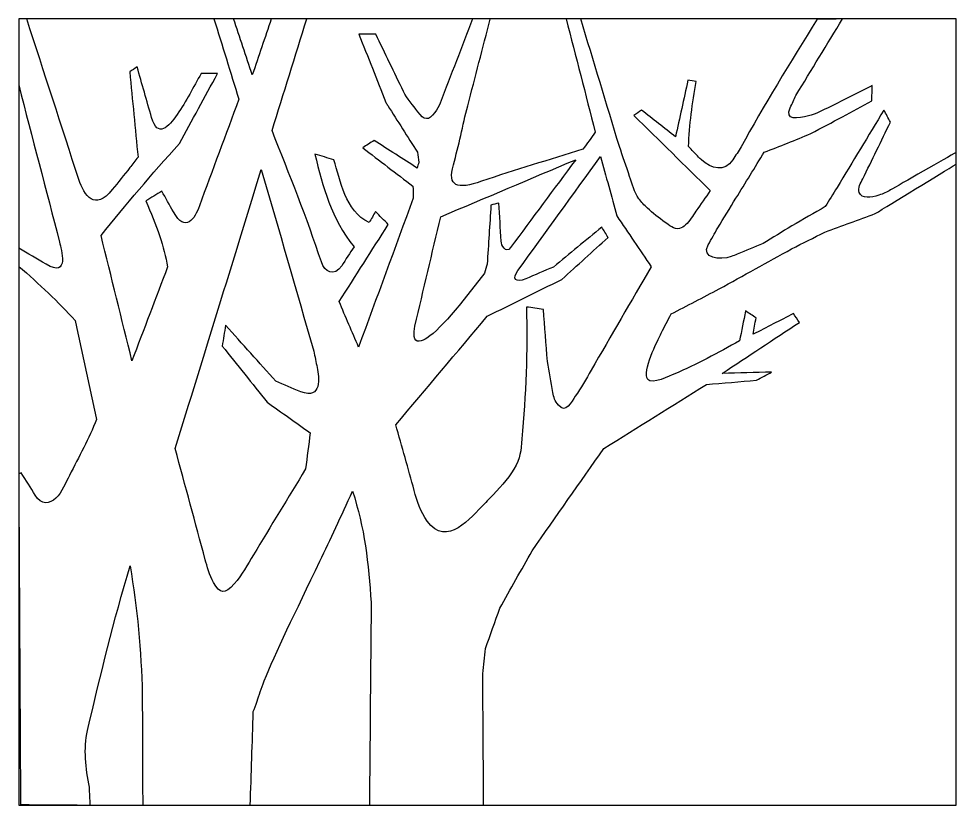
# Model space of a CAD drawing. Header units: centimetres. Extents: x -8.8 to 7.1, y -14.1 to 13.3.
# Drawn here: x -8.82 to 7.14, y -0.12 to 13.28 of the extents above; entities that cross this region are included whole.
import ezdxf

# ---------------------------------------------------------------- set-up
doc = ezdxf.new("R2010")
doc.units = ezdxf.units.CM
doc.header["$MEASUREMENT"] = 0
doc.layers.add('layer 1', color=7, linetype='Continuous')

msp = doc.modelspace()

# ---------------------------------------------------------------- linework, layer by layer
at = {"layer": 'layer 1', "color": 177}
for points, knots in [([(-8.82463, -0.11838), (-8.82463, -0.11838), (-8.82463, 13.27671), (-8.82463, 13.27671), (-8.82463, 13.27671), (-8.82463, 13.27671), (7.14393, 13.27671), (7.14393, 13.27671), (7.14393, 13.27671), (7.14393, 13.27671), (7.14393, -0.11838), (7.14393, -0.11838), (7.14393, -0.11838), (7.14393, -0.11838), (-8.82463, -0.11838), (-8.82463, -0.11838)], [0, 0, 0, 0, 0.2, 0.2, 0.2, 0.2, 0.4, 0.4, 0.4, 0.4, 0.6, 0.6, 0.6, 0.6, 1, 1, 1, 1]), ([(1.6523, 11.63104), (1.69603, 11.65981), (1.73993, 11.68864), (1.78373, 11.71753), (1.78373, 11.71753), (1.97652, 11.56702), (2.16962, 11.4164), (2.3624, 11.26582), (2.3624, 11.26582), (2.4331, 11.58686), (2.50358, 11.90812), (2.57442, 12.22934), (2.57442, 12.22934), (2.62023, 12.22301), (2.66615, 12.21652), (2.71205, 12.21007), (2.71205, 12.21007), (2.64741, 11.83813), (2.59958, 11.46792), (2.58439, 11.10161), (2.58439, 11.10161), (2.64134, 11.041), (2.69844, 10.98018), (2.75561, 10.91961), (2.75561, 10.91961), (2.7712, 10.90496), (2.787, 10.89039), (2.80265, 10.87571), (2.80265, 10.87571), (2.97221, 10.71773), (3.20163, 10.65868), (3.3397, 10.87436), (3.3397, 10.87436), (3.38654, 10.94745), (3.43329, 11.02041), (3.47986, 11.0934), (3.47986, 11.0934), (3.85674, 11.78866), (4.31952, 12.53108), (4.77725, 13.27088), (4.77725, 13.27088), (4.92022, 13.27151), (5.06347, 13.2721), (5.20644, 13.27277), (5.20644, 13.27277), (4.94225, 12.83909), (4.6781, 12.40535), (4.41375, 11.97178), (4.41375, 11.97178), (4.38136, 11.90183), (4.34901, 11.83207), (4.31661, 11.76229), (4.31661, 11.76229), (4.21176, 11.53623), (4.45379, 11.57626), (4.62473, 11.62143), (4.62473, 11.62143), (4.76012, 11.65677), (4.87383, 11.71986), (4.99545, 11.77869), (4.99545, 11.77869), (5.23506, 11.89831), (5.47453, 12.01774), (5.7141, 12.13738), (5.7141, 12.13738), (5.71136, 12.05141), (5.70839, 11.96558), (5.70574, 11.87985), (5.70574, 11.87985), (5.53986, 11.78933), (5.37392, 11.6988), (5.20808, 11.60858), (5.20808, 11.60858), (5.02769, 11.51305), (4.84728, 11.41759), (4.66718, 11.32222), (4.66718, 11.32222), (4.40433, 11.20829), (4.13992, 11.1038), (3.8748, 11.00564), (3.8748, 11.00564), (3.71363, 10.74334), (3.55235, 10.48079), (3.39107, 10.21857), (3.39107, 10.21857), (3.28816, 10.05158), (3.18522, 9.88473), (3.08241, 9.71774), (3.08241, 9.71774), (3.02816, 9.62007), (2.97355, 9.52224), (2.91937, 9.4246), (2.91937, 9.4246), (2.79312, 9.19764), (3.11626, 9.15824), (3.31223, 9.22808), (3.31223, 9.22808), (3.34608, 9.24035), (3.38027, 9.25238), (3.41412, 9.2646), (3.41412, 9.2646), (3.56059, 9.32573), (3.70668, 9.38685), (3.85297, 9.44801), (3.85297, 9.44801), (4.01655, 9.5487), (4.18033, 9.64928), (4.34381, 9.74993), (4.34381, 9.74993), (4.53307, 9.85888), (4.72223, 9.96779), (4.91153, 10.07667), (4.91153, 10.07667), (4.97913, 10.18538), (5.04705, 10.29408), (5.11483, 10.40268), (5.11483, 10.40268), (5.38052, 10.84236), (5.64588, 11.28198), (5.9117, 11.72142), (5.9117, 11.72142), (5.94873, 11.65328), (5.98595, 11.58491), (6.023, 11.51681), (6.023, 11.51681), (5.86591, 11.19366), (5.7087, 10.87078), (5.55169, 10.54779), (5.55169, 10.54779), (5.5164, 10.47498), (5.46435, 10.39731), (5.49264, 10.31702), (5.49264, 10.31702), (5.53243, 10.20395), (5.69401, 10.22729), (5.82712, 10.27178), (5.82712, 10.27178), (5.89901, 10.29583), (5.96131, 10.32592), (6.02468, 10.36179), (6.02468, 10.36179), (6.17668, 10.44831), (6.98437, 10.91019), (7.14393, 11.00084), (7.14393, 11.00084), (7.14393, 11.00084), (7.14393, 10.80237), (7.14393, 10.80237), (7.14393, 10.80237), (6.89194, 10.64771), (6.00276, 10.10487), (5.76526, 9.9593), (5.76526, 9.9593), (5.47964, 9.85368), (5.19379, 9.7481), (4.90777, 9.64239), (4.90777, 9.64239), (4.71803, 9.5476), (4.52808, 9.45293), (4.33812, 9.35809), (4.33812, 9.35809), (3.92753, 9.13037), (3.51703, 8.90252), (3.1065, 8.67469), (3.1065, 8.67469), (2.83319, 8.5328), (2.56002, 8.39091), (2.28681, 8.24894), (2.28681, 8.24894), (2.23137, 8.14072), (2.17576, 8.03227), (2.12028, 7.92404), (2.12028, 7.92404), (2.05381, 7.79402), (1.78522, 7.26653), (1.89014, 7.13493), (1.89014, 7.13493), (1.96353, 7.04279), (2.26615, 7.19676), (2.34787, 7.23057), (2.34787, 7.23057), (2.71847, 7.38438), (3.08599, 7.58612), (3.45326, 7.79148), (3.45326, 7.79148), (3.48702, 7.96132), (3.52072, 8.13087), (3.55446, 8.30045), (3.55446, 8.30045), (3.61428, 8.26084), (3.67395, 8.22115), (3.73387, 8.1815), (3.73387, 8.1815), (3.71736, 8.08872), (3.70098, 7.99603), (3.68457, 7.90324), (3.68457, 7.90324), (3.91332, 8.02061), (4.14188, 8.13795), (4.37017, 8.25524), (4.37017, 8.25524), (4.40409, 8.20537), (4.43782, 8.15531), (4.47147, 8.10549), (4.47147, 8.10549), (4.0337, 7.81599), (3.59579, 7.52682), (3.15819, 7.23733), (3.15819, 7.23733), (3.43855, 7.2447), (3.71889, 7.25211), (3.99933, 7.25944), (3.99933, 7.25944), (3.91381, 7.21291), (3.82815, 7.16635), (3.74231, 7.11955), (3.74231, 7.11955), (3.4576, 7.09564), (3.1725, 7.07198), (2.88756, 7.04813), (2.88756, 7.04813), (2.30564, 6.68509), (1.7239, 6.32196), (1.14183, 5.95914), (1.14183, 5.95914), (0.73415, 5.37777), (0.32639, 4.79658), (-0.08125, 4.21528), (-0.08125, 4.21528), (-0.26405, 3.88899), (-0.44664, 3.56262), (-0.62935, 3.2365), (-0.62935, 3.2365), (-0.71157, 3.00797), (-0.79365, 2.77958), (-0.8759, 2.55093), (-0.8759, 2.55093), (-0.89099, 2.40738), (-0.90617, 2.26357), (-0.92118, 2.12), (-0.92118, 2.12), (-0.91612, 1.37396), (-0.91105, 0.62762), (-0.9059, -0.11838), (-0.9059, -0.11838), (-0.9059, -0.11838), (-2.85213, -0.11838), (-2.85213, -0.11838), (-2.85213, -0.11838), (-2.84292, 0.94392), (-2.83356, 2.00619), (-2.82456, 3.06861), (-2.82456, 3.06861), (-2.82456, 3.15651), (-2.82456, 3.24467), (-2.82456, 3.3329), (-2.82456, 3.3329), (-2.86395, 3.98386), (-2.9357, 4.62563), (-3.13958, 5.22845), (-3.13958, 5.22845), (-3.33087, 4.80662), (-3.51878, 4.40751), (-3.69526, 4.03783), (-3.69526, 4.03783), (-4.10939, 3.17132), (-4.4607, 2.46501), (-4.64174, 1.99974), (-4.64174, 1.99974), (-4.69426, 1.86529), (-4.73154, 1.75007), (-4.76481, 1.6566), (-4.76481, 1.6566), (-4.79049, 1.58401), (-4.81178, 1.52387), (-4.82951, 1.47636), (-4.82951, 1.47636), (-4.84687, 0.94471), (-4.86419, 0.41322), (-4.88152, -0.11838), (-4.88152, -0.11838), (-4.88152, -0.11838), (-6.71302, -0.11838), (-6.71302, -0.11838), (-6.71302, -0.11838), (-6.71578, 0.51277), (-6.7184, 1.14415), (-6.72115, 1.77519), (-6.72115, 1.77519), (-6.73702, 2.51167), (-6.80611, 3.23951), (-6.92831, 3.95861), (-6.92831, 3.95861), (-7.20335, 3.03463), (-7.43512, 2.09659), (-7.65348, 1.15395), (-7.65348, 1.15395), (-7.72282, 0.84177), (-7.68502, 0.51611), (-7.62159, 0.18703), (-7.62159, 0.18703), (-7.61662, 0.08613), (-7.61172, -0.01467), (-7.60691, -0.11556), (-7.60691, -0.11556), (-8.00281, -0.11279), (-8.39856, -0.10981), (-8.7943, -0.10694), (-8.7943, -0.10694), (-8.80453, 1.72767), (-8.81469, 3.56216), (-8.82463, 5.39669), (-8.82463, 5.39669), (-8.82463, 5.39669), (-8.82463, 5.52236), (-8.82463, 5.52236), (-8.82463, 5.52236), (-8.81068, 5.52906), (-8.79678, 5.53597), (-8.78283, 5.54271), (-8.78283, 5.54271), (-8.70295, 5.41535), (-8.61737, 5.28997), (-8.54259, 5.16035), (-8.54259, 5.16035), (-8.44148, 4.98539), (-8.29885, 5.01245), (-8.19075, 5.11331), (-8.19075, 5.11331), (-8.08848, 5.20897), (-8.02409, 5.3801), (-7.96234, 5.498), (-7.96234, 5.498), (-7.79619, 5.81615), (-7.63312, 6.13078), (-7.49794, 6.45304), (-7.49794, 6.45304), (-7.61951, 7.01363), (-7.74131, 7.57421), (-7.86317, 8.13476), (-7.86317, 8.13476), (-8.14893, 8.45163), (-8.47149, 8.75947), (-8.82463, 9.05989), (-8.82463, 9.05989), (-8.82463, 9.05989), (-8.82463, 9.36958), (-8.82463, 9.36958), (-8.82463, 9.36958), (-8.66976, 9.27838), (-8.51506, 9.18694), (-8.36013, 9.09573), (-8.36013, 9.09573), (-7.95172, 8.85504), (-8.10162, 9.35826), (-8.12981, 9.46954), (-8.12981, 9.46954), (-8.35547, 10.36457), (-8.59924, 11.25565), (-8.82463, 12.15075), (-8.82463, 12.15075), (-8.82463, 12.15075), (-8.82463, 13.27671), (-8.82463, 13.27671), (-8.82463, 13.27671), (-8.82463, 13.27671), (-8.68902, 13.27671), (-8.68902, 13.27671), (-8.68902, 13.27671), (-8.39344, 12.36425), (-8.09766, 11.45156), (-7.80223, 10.53916), (-7.80223, 10.53916), (-7.71225, 10.26169), (-7.52512, 9.99968), (-7.23146, 10.36628), (-7.23146, 10.36628), (-7.13134, 10.4911), (-7.03124, 10.61586), (-6.93111, 10.74091), (-6.93111, 10.74091), (-6.88539, 10.80009), (-6.83957, 10.8595), (-6.79338, 10.91893), (-6.79338, 10.91893), (-6.84035, 11.40453), (-6.88737, 11.88995), (-6.93434, 12.37536), (-6.93434, 12.37536), (-6.89211, 12.40189), (-6.84982, 12.42845), (-6.80748, 12.455), (-6.80748, 12.455), (-6.72598, 12.168), (-6.64409, 11.88089), (-6.5623, 11.5939), (-6.5623, 11.5939), (-6.46101, 11.23778), (-6.27251, 11.4309), (-6.12372, 11.64744), (-6.12372, 11.64744), (-5.96928, 11.87205), (-5.85184, 12.11239), (-5.71594, 12.34481), (-5.71594, 12.34481), (-5.62395, 12.34368), (-5.53204, 12.34273), (-5.44026, 12.34174), (-5.44026, 12.34174), (-5.65637, 11.94452), (-5.87242, 11.54734), (-6.08848, 11.15027), (-6.08848, 11.15027), (-6.56051, 10.62935), (-7.00043, 10.10854), (-7.42285, 9.58772), (-7.42285, 9.58772), (-7.24734, 8.87565), (-7.07187, 8.16352), (-6.89645, 7.45165), (-6.89645, 7.45165), (-6.69383, 7.98504), (-6.49103, 8.51848), (-6.28825, 9.05203), (-6.28825, 9.05203), (-6.34586, 9.38579), (-6.47955, 9.76548), (-6.66041, 10.17355), (-6.66041, 10.17355), (-6.56978, 10.22954), (-6.47915, 10.28539), (-6.38825, 10.34132), (-6.38825, 10.34132), (-6.3222, 10.22316), (-6.25583, 10.10487), (-6.18958, 9.98684), (-6.18958, 9.98684), (-5.9841, 9.62024), (-5.82847, 9.87092), (-5.748, 10.08826), (-5.748, 10.08826), (-5.5236, 10.69447), (-5.29937, 11.30059), (-5.07506, 11.90696), (-5.07506, 11.90696), (-5.21644, 12.36359), (-5.35779, 12.82016), (-5.49917, 13.27671), (-5.49917, 13.27671), (-5.49917, 13.27671), (-5.16502, 13.27671), (-5.16502, 13.27671), (-5.16502, 13.27671), (-5.0586, 12.95816), (-4.95243, 12.63956), (-4.84621, 12.32094), (-4.84621, 12.32094), (-4.73841, 12.63874), (-4.63074, 12.95668), (-4.52303, 13.27452), (-4.52303, 13.27452), (-4.48608, 13.27521), (-4.44916, 13.27592), (-4.4124, 13.27671), (-4.4124, 13.27671), (-4.4124, 13.27671), (-3.92018, 13.27671), (-3.92018, 13.27671), (-3.92018, 13.27671), (-4.11709, 12.64176), (-4.31405, 12.00647), (-4.51094, 11.37128), (-4.51094, 11.37128), (-4.21426, 10.62573), (-3.91339, 9.88007), (-3.67067, 9.1341), (-3.67067, 9.1341), (-3.61553, 8.96551), (-3.45164, 8.87398), (-3.32398, 9.07), (-3.32398, 9.07), (-3.25396, 9.17733), (-3.18373, 9.28477), (-3.11386, 9.39205), (-3.11386, 9.39205), (-3.50067, 9.87166), (-3.64759, 10.41692), (-3.77859, 10.97013), (-3.77859, 10.97013), (-3.67204, 10.93842), (-3.566, 10.90686), (-3.45984, 10.87522), (-3.45984, 10.87522), (-3.3388, 10.52711), (-3.27141, 10.00424), (-2.85598, 9.8046), (-2.85598, 9.8046), (-2.81979, 9.86784), (-2.78382, 9.93104), (-2.74755, 9.99419), (-2.74755, 9.99419), (-2.67523, 9.9199), (-2.60296, 9.84554), (-2.5303, 9.77128), (-2.5303, 9.77128), (-2.80954, 9.33374), (-3.08827, 8.89633), (-3.36746, 8.45879), (-3.36746, 8.45879), (-3.25697, 8.20041), (-3.1467, 7.94159), (-3.03636, 7.68324), (-3.03636, 7.68324), (-2.72617, 8.52827), (-2.41601, 9.37357), (-2.1058, 10.21859), (-2.1058, 10.21859), (-2.10715, 10.2869), (-2.10818, 10.355), (-2.10957, 10.42333), (-2.10957, 10.42333), (-2.39525, 10.64244), (-2.68083, 10.86128), (-2.96665, 11.08022), (-2.96665, 11.08022), (-2.90122, 11.12125), (-2.83565, 11.16237), (-2.77, 11.20345), (-2.77, 11.20345), (-2.52628, 11.04673), (-2.28263, 10.89018), (-2.03895, 10.73354), (-2.03895, 10.73354), (-2.02971, 10.76692), (-2.02026, 10.80018), (-2.01085, 10.83364), (-2.01085, 10.83364), (-2.01862, 10.89018), (-2.02659, 10.94675), (-2.03448, 11.00307), (-2.03448, 11.00307), (-2.20295, 11.26891), (-2.37165, 11.53479), (-2.54029, 11.80032), (-2.54029, 11.80032), (-2.55124, 11.81716), (-2.5621, 11.83397), (-2.57278, 11.85072), (-2.57278, 11.85072), (-2.72523, 12.23889), (-2.87758, 12.62674), (-3.03005, 13.01475), (-3.03005, 13.01475), (-2.93421, 13.01475), (-2.83867, 13.01475), (-2.74313, 13.01475), (-2.74313, 13.01475), (-2.5857, 12.68869), (-2.42834, 12.36278), (-2.27092, 12.037), (-2.27092, 12.037), (-2.21401, 11.91908), (-2.10847, 11.80258), (-2.02836, 11.6936), (-2.02836, 11.6936), (-1.91978, 11.54642), (-1.84305, 11.53046), (-1.73695, 11.68204), (-1.73695, 11.68204), (-1.69899, 11.73666), (-1.66678, 11.78016), (-1.64407, 11.83986), (-1.64407, 11.83986), (-1.46212, 12.31836), (-1.28012, 12.79697), (-1.09845, 13.2754), (-1.09845, 13.2754), (-0.99703, 13.27433), (-0.89561, 13.27331), (-0.79409, 13.27222), (-0.79409, 13.27222), (-0.92176, 12.77872), (-1.04922, 12.28512), (-1.17664, 11.79142), (-1.17664, 11.79142), (-1.26429, 11.45887), (-1.32655, 11.1215), (-1.42231, 10.78891), (-1.42231, 10.78891), (-1.52919, 10.41672), (-1.35601, 10.36457), (-0.94146, 10.50866), (-0.94146, 10.50866), (-0.37351, 10.70611), (0.20963, 10.87217), (0.78542, 11.05395), (0.78542, 11.05395), (0.85563, 11.1512), (0.92597, 11.24848), (0.9963, 11.34579), (0.9963, 11.34579), (0.8299, 11.98941), (0.66331, 12.63305), (0.49709, 13.27671), (0.49709, 13.27671), (0.49709, 13.27671), (0.74773, 13.27671), (0.74773, 13.27671), (0.74773, 13.27671), (0.96719, 12.55201), (1.18677, 11.8272), (1.40633, 11.10252), (1.40633, 11.10252), (1.46468, 10.93207), (1.52291, 10.76136), (1.58119, 10.59081), (1.58119, 10.59081), (1.6245, 10.46412), (1.65839, 10.32565), (1.73848, 10.21192), (1.73848, 10.21192), (1.7799, 10.15278), (1.82828, 10.10362), (1.88324, 10.05241), (1.88324, 10.05241), (1.97361, 9.96822), (2.07451, 9.88647), (2.18731, 9.80745), (2.18731, 9.80745), (2.24998, 9.76366), (2.33967, 9.68262), (2.42996, 9.70481), (2.42996, 9.70481), (2.46819, 9.71429), (2.50331, 9.73758), (2.53352, 9.76562), (2.53352, 9.76562), (2.60552, 9.83186), (2.65697, 9.92152), (2.71055, 9.9984), (2.71055, 9.9984), (2.79173, 10.11579), (2.8728, 10.23292), (2.95396, 10.34989), (2.95396, 10.34989), (2.52004, 10.77699), (2.08605, 11.20398), (1.6523, 11.63104)], [0, 0, 0, 0, 0.00613497, 0.00613497, 0.00613497, 0.00613497, 0.01226994, 0.01226994, 0.01226994, 0.01226994, 0.01840491, 0.01840491, 0.01840491, 0.01840491, 0.02453988, 0.02453988, 0.02453988, 0.02453988, 0.03067485, 0.03067485, 0.03067485, 0.03067485, 0.03680982, 0.03680982, 0.03680982, 0.03680982, 0.04294479, 0.04294479, 0.04294479, 0.04294479, 0.04907975, 0.04907975, 0.04907975, 0.04907975, 0.05521472, 0.05521472, 0.05521472, 0.05521472, 0.06134969, 0.06134969, 0.06134969, 0.06134969, 0.06748466, 0.06748466, 0.06748466, 0.06748466, 0.07361963, 0.07361963, 0.07361963, 0.07361963, 0.0797546, 0.0797546, 0.0797546, 0.0797546, 0.08588957, 0.08588957, 0.08588957, 0.08588957, 0.09202454, 0.09202454, 0.09202454, 0.09202454, 0.09815951, 0.09815951, 0.09815951, 0.09815951, 0.10429448, 0.10429448, 0.10429448, 0.10429448, 0.11042945, 0.11042945, 0.11042945, 0.11042945, 0.11656442, 0.11656442, 0.11656442, 0.11656442, 0.12269939, 0.12269939, 0.12269939, 0.12269939, 0.12883436, 0.12883436, 0.12883436, 0.12883436, 0.13496933, 0.13496933, 0.13496933, 0.13496933, 0.14110429, 0.14110429, 0.14110429, 0.14110429, 0.14723926, 0.14723926, 0.14723926, 0.14723926, 0.15337423, 0.15337423, 0.15337423, 0.15337423, 0.1595092, 0.1595092, 0.1595092, 0.1595092, 0.16564417, 0.16564417, 0.16564417, 0.16564417, 0.17177914, 0.17177914, 0.17177914, 0.17177914, 0.17791411, 0.17791411, 0.17791411, 0.17791411, 0.18404908, 0.18404908, 0.18404908, 0.18404908, 0.19018405, 0.19018405, 0.19018405, 0.19018405, 0.19631902, 0.19631902, 0.19631902, 0.19631902, 0.20245399, 0.20245399, 0.20245399, 0.20245399, 0.20858896, 0.20858896, 0.20858896, 0.20858896, 0.21472393, 0.21472393, 0.21472393, 0.21472393, 0.2208589, 0.2208589, 0.2208589, 0.2208589, 0.22699387, 0.22699387, 0.22699387, 0.22699387, 0.23312883, 0.23312883, 0.23312883, 0.23312883, 0.2392638, 0.2392638, 0.2392638, 0.2392638, 0.24539877, 0.24539877, 0.24539877, 0.24539877, 0.25153374, 0.25153374, 0.25153374, 0.25153374, 0.25766871, 0.25766871, 0.25766871, 0.25766871, 0.26380368, 0.26380368, 0.26380368, 0.26380368, 0.26993865, 0.26993865, 0.26993865, 0.26993865, 0.27607362, 0.27607362, 0.27607362, 0.27607362, 0.28220859, 0.28220859, 0.28220859, 0.28220859, 0.28834356, 0.28834356, 0.28834356, 0.28834356, 0.29447853, 0.29447853, 0.29447853, 0.29447853, 0.3006135, 0.3006135, 0.3006135, 0.3006135, 0.30674847, 0.30674847, 0.30674847, 0.30674847, 0.31288344, 0.31288344, 0.31288344, 0.31288344, 0.3190184, 0.3190184, 0.3190184, 0.3190184, 0.32515337, 0.32515337, 0.32515337, 0.32515337, 0.33128834, 0.33128834, 0.33128834, 0.33128834, 0.33742331, 0.33742331, 0.33742331, 0.33742331, 0.34355828, 0.34355828, 0.34355828, 0.34355828, 0.34969325, 0.34969325, 0.34969325, 0.34969325, 0.35582822, 0.35582822, 0.35582822, 0.35582822, 0.36196319, 0.36196319, 0.36196319, 0.36196319, 0.36809816, 0.36809816, 0.36809816, 0.36809816, 0.37423313, 0.37423313, 0.37423313, 0.37423313, 0.3803681, 0.3803681, 0.3803681, 0.3803681, 0.38650307, 0.38650307, 0.38650307, 0.38650307, 0.39263804, 0.39263804, 0.39263804, 0.39263804, 0.39877301, 0.39877301, 0.39877301, 0.39877301, 0.40490798, 0.40490798, 0.40490798, 0.40490798, 0.41104294, 0.41104294, 0.41104294, 0.41104294, 0.41717791, 0.41717791, 0.41717791, 0.41717791, 0.42331288, 0.42331288, 0.42331288, 0.42331288, 0.42944785, 0.42944785, 0.42944785, 0.42944785, 0.43558282, 0.43558282, 0.43558282, 0.43558282, 0.44171779, 0.44171779, 0.44171779, 0.44171779, 0.44785276, 0.44785276, 0.44785276, 0.44785276, 0.45398773, 0.45398773, 0.45398773, 0.45398773, 0.4601227, 0.4601227, 0.4601227, 0.4601227, 0.46625767, 0.46625767, 0.46625767, 0.46625767, 0.47239264, 0.47239264, 0.47239264, 0.47239264, 0.47852761, 0.47852761, 0.47852761, 0.47852761, 0.48466258, 0.48466258, 0.48466258, 0.48466258, 0.49079755, 0.49079755, 0.49079755, 0.49079755, 0.49693252, 0.49693252, 0.49693252, 0.49693252, 0.50306748, 0.50306748, 0.50306748, 0.50306748, 0.50920245, 0.50920245, 0.50920245, 0.50920245, 0.51533742, 0.51533742, 0.51533742, 0.51533742, 0.52147239, 0.52147239, 0.52147239, 0.52147239, 0.52760736, 0.52760736, 0.52760736, 0.52760736, 0.53374233, 0.53374233, 0.53374233, 0.53374233, 0.5398773, 0.5398773, 0.5398773, 0.5398773, 0.54601227, 0.54601227, 0.54601227, 0.54601227, 0.55214724, 0.55214724, 0.55214724, 0.55214724, 0.55828221, 0.55828221, 0.55828221, 0.55828221, 0.56441718, 0.56441718, 0.56441718, 0.56441718, 0.57055215, 0.57055215, 0.57055215, 0.57055215, 0.57668712, 0.57668712, 0.57668712, 0.57668712, 0.58282209, 0.58282209, 0.58282209, 0.58282209, 0.58895706, 0.58895706, 0.58895706, 0.58895706, 0.59509202, 0.59509202, 0.59509202, 0.59509202, 0.60122699, 0.60122699, 0.60122699, 0.60122699, 0.60736196, 0.60736196, 0.60736196, 0.60736196, 0.61349693, 0.61349693, 0.61349693, 0.61349693, 0.6196319, 0.6196319, 0.6196319, 0.6196319, 0.62576687, 0.62576687, 0.62576687, 0.62576687, 0.63190184, 0.63190184, 0.63190184, 0.63190184, 0.63803681, 0.63803681, 0.63803681, 0.63803681, 0.64417178, 0.64417178, 0.64417178, 0.64417178, 0.65030675, 0.65030675, 0.65030675, 0.65030675, 0.65644172, 0.65644172, 0.65644172, 0.65644172, 0.66257669, 0.66257669, 0.66257669, 0.66257669, 0.66871166, 0.66871166, 0.66871166, 0.66871166, 0.67484663, 0.67484663, 0.67484663, 0.67484663, 0.6809816, 0.6809816, 0.6809816, 0.6809816, 0.68711656, 0.68711656, 0.68711656, 0.68711656, 0.69325153, 0.69325153, 0.69325153, 0.69325153, 0.6993865, 0.6993865, 0.6993865, 0.6993865, 0.70552147, 0.70552147, 0.70552147, 0.70552147, 0.71165644, 0.71165644, 0.71165644, 0.71165644, 0.71779141, 0.71779141, 0.71779141, 0.71779141, 0.72392638, 0.72392638, 0.72392638, 0.72392638, 0.73006135, 0.73006135, 0.73006135, 0.73006135, 0.73619632, 0.73619632, 0.73619632, 0.73619632, 0.74233129, 0.74233129, 0.74233129, 0.74233129, 0.74846626, 0.74846626, 0.74846626, 0.74846626, 0.75460123, 0.75460123, 0.75460123, 0.75460123, 0.7607362, 0.7607362, 0.7607362, 0.7607362, 0.76687117, 0.76687117, 0.76687117, 0.76687117, 0.77300613, 0.77300613, 0.77300613, 0.77300613, 0.7791411, 0.7791411, 0.7791411, 0.7791411, 0.78527607, 0.78527607, 0.78527607, 0.78527607, 0.79141104, 0.79141104, 0.79141104, 0.79141104, 0.79754601, 0.79754601, 0.79754601, 0.79754601, 0.80368098, 0.80368098, 0.80368098, 0.80368098, 0.80981595, 0.80981595, 0.80981595, 0.80981595, 0.81595092, 0.81595092, 0.81595092, 0.81595092, 0.82208589, 0.82208589, 0.82208589, 0.82208589, 0.82822086, 0.82822086, 0.82822086, 0.82822086, 0.83435583, 0.83435583, 0.83435583, 0.83435583, 0.8404908, 0.8404908, 0.8404908, 0.8404908, 0.84662577, 0.84662577, 0.84662577, 0.84662577, 0.85276074, 0.85276074, 0.85276074, 0.85276074, 0.85889571, 0.85889571, 0.85889571, 0.85889571, 0.86503067, 0.86503067, 0.86503067, 0.86503067, 0.87116564, 0.87116564, 0.87116564, 0.87116564, 0.87730061, 0.87730061, 0.87730061, 0.87730061, 0.88343558, 0.88343558, 0.88343558, 0.88343558, 0.88957055, 0.88957055, 0.88957055, 0.88957055, 0.89570552, 0.89570552, 0.89570552, 0.89570552, 0.90184049, 0.90184049, 0.90184049, 0.90184049, 0.90797546, 0.90797546, 0.90797546, 0.90797546, 0.91411043, 0.91411043, 0.91411043, 0.91411043, 0.9202454, 0.9202454, 0.9202454, 0.9202454, 0.92638037, 0.92638037, 0.92638037, 0.92638037, 0.93251534, 0.93251534, 0.93251534, 0.93251534, 0.93865031, 0.93865031, 0.93865031, 0.93865031, 0.94478528, 0.94478528, 0.94478528, 0.94478528, 0.95092025, 0.95092025, 0.95092025, 0.95092025, 0.95705521, 0.95705521, 0.95705521, 0.95705521, 0.96319018, 0.96319018, 0.96319018, 0.96319018, 0.96932515, 0.96932515, 0.96932515, 0.96932515, 0.97546012, 0.97546012, 0.97546012, 0.97546012, 0.98159509, 0.98159509, 0.98159509, 0.98159509, 0.98773006, 0.98773006, 0.98773006, 0.98773006, 1, 1, 1, 1]), ([(1.08568, 10.93234), (0.61595, 10.28404), (0.1462, 9.63575), (-0.32338, 8.98737), (-0.32338, 8.98737), (-0.42194, 8.85179), (-0.37089, 8.76968), (-0.18954, 8.84735), (-0.18954, 8.84735), (-0.0327, 8.91433), (0.12426, 8.98162), (0.28117, 9.04857), (0.28117, 9.04857), (0.55656, 9.27511), (0.83212, 9.50151), (1.10749, 9.72811), (1.10749, 9.72811), (1.14261, 9.6692), (1.17765, 9.61067), (1.21251, 9.55185), (1.21251, 9.55185), (0.95034, 9.31374), (0.68832, 9.07572), (0.42618, 8.83762), (0.42618, 8.83762), (0.00294, 8.62834), (-0.42033, 8.41906), (-0.84366, 8.2098), (-0.84366, 8.2098), (-1.3632, 7.59358), (-1.88238, 6.97744), (-2.40181, 6.3614), (-2.40181, 6.3614), (-2.29782, 5.98883), (-2.19145, 5.61682), (-2.08982, 5.24382), (-2.08982, 5.24382), (-2.03918, 5.05814), (-1.98294, 4.88184), (-1.86649, 4.72077), (-1.86649, 4.72077), (-1.53287, 4.25854), (-1.12362, 4.7829), (-0.89236, 5.01644), (-0.89236, 5.01644), (-0.86084, 5.04806), (-0.82951, 5.08), (-0.7979, 5.11227), (-0.7979, 5.11227), (-0.647, 5.26759), (-0.49938, 5.43059), (-0.39127, 5.60618), (-0.39127, 5.60618), (-0.28051, 5.78625), (-0.27028, 5.9253), (-0.25358, 6.12033), (-0.25358, 6.12033), (-0.18835, 6.86927), (-0.1571, 7.61811), (-0.1768, 8.36726), (-0.1768, 8.36726), (-0.08102, 8.35341), (0.01483, 8.34007), (0.11076, 8.32621), (0.11076, 8.32621), (0.13396, 8.03148), (0.15702, 7.73627), (0.18024, 7.44146), (0.18024, 7.44146), (0.21078, 7.26546), (0.241, 7.08935), (0.27138, 6.91332), (0.27138, 6.91332), (0.28535, 6.83233), (0.30944, 6.7653), (0.3662, 6.69492), (0.3662, 6.69492), (0.49136, 6.53962), (0.59229, 6.761), (0.6531, 6.8472), (0.6531, 6.8472), (0.75336, 6.98854), (0.84191, 7.13734), (0.92443, 7.2904), (0.92443, 7.2904), (1.26533, 7.87834), (1.60654, 8.46604), (1.94784, 9.05394), (1.94784, 9.05394), (1.75254, 9.34243), (1.55722, 9.63093), (1.3618, 9.91945), (1.3618, 9.91945), (1.26981, 10.2568), (1.17765, 10.59454), (1.08568, 10.93234)], [0, 0, 0, 0, 0.04, 0.04, 0.04, 0.04, 0.08, 0.08, 0.08, 0.08, 0.12, 0.12, 0.12, 0.12, 0.16, 0.16, 0.16, 0.16, 0.2, 0.2, 0.2, 0.2, 0.24, 0.24, 0.24, 0.24, 0.28, 0.28, 0.28, 0.28, 0.32, 0.32, 0.32, 0.32, 0.36, 0.36, 0.36, 0.36, 0.4, 0.4, 0.4, 0.4, 0.44, 0.44, 0.44, 0.44, 0.48, 0.48, 0.48, 0.48, 0.52, 0.52, 0.52, 0.52, 0.56, 0.56, 0.56, 0.56, 0.6, 0.6, 0.6, 0.6, 0.64, 0.64, 0.64, 0.64, 0.68, 0.68, 0.68, 0.68, 0.72, 0.72, 0.72, 0.72, 0.76, 0.76, 0.76, 0.76, 0.8, 0.8, 0.8, 0.8, 0.84, 0.84, 0.84, 0.84, 0.88, 0.88, 0.88, 0.88, 0.92, 0.92, 0.92, 0.92, 1, 1, 1, 1]), ([(0.66172, 10.8759), (-0.10458, 10.55183), (-0.87089, 10.22792), (-1.637, 9.90381), (-1.637, 9.90381), (-1.78363, 9.28318), (-1.93025, 8.66242), (-2.07679, 8.04172), (-2.07679, 8.04172), (-2.08471, 7.9796), (-2.09452, 7.91593), (-2.08982, 7.86735), (-2.08982, 7.86735), (-2.07688, 7.73916), (-1.95248, 7.78551), (-1.87086, 7.8393), (-1.87086, 7.8393), (-1.74205, 7.9236), (-1.57375, 8.099), (-1.38953, 8.31075), (-1.38953, 8.31075), (-1.22294, 8.52247), (-1.05634, 8.73416), (-0.8899, 8.94583), (-0.8899, 8.94583), (-0.87496, 8.99677), (-0.8603, 9.04755), (-0.84548, 9.09834), (-0.84548, 9.09834), (-0.82434, 9.43308), (-0.80301, 9.76764), (-0.78182, 10.10239), (-0.78182, 10.10239), (-0.73599, 10.11402), (-0.69021, 10.12561), (-0.64455, 10.1373), (-0.64455, 10.1373), (-0.63267, 9.92126), (-0.62037, 9.70492), (-0.60847, 9.4888), (-0.60847, 9.4888), (-0.60491, 9.42528), (-0.53378, 9.26373), (-0.44762, 9.38001), (-0.44762, 9.38001), (-0.07796, 9.87852), (0.29176, 10.37732), (0.66172, 10.8759)], [0, 0, 0, 0, 0.07692308, 0.07692308, 0.07692308, 0.07692308, 0.15384615, 0.15384615, 0.15384615, 0.15384615, 0.23076923, 0.23076923, 0.23076923, 0.23076923, 0.30769231, 0.30769231, 0.30769231, 0.30769231, 0.38461538, 0.38461538, 0.38461538, 0.38461538, 0.46153846, 0.46153846, 0.46153846, 0.46153846, 0.53846154, 0.53846154, 0.53846154, 0.53846154, 0.61538462, 0.61538462, 0.61538462, 0.61538462, 0.69230769, 0.69230769, 0.69230769, 0.69230769, 0.76923077, 0.76923077, 0.76923077, 0.76923077, 0.84615385, 0.84615385, 0.84615385, 0.84615385, 1, 1, 1, 1]), ([(-4.69287, 10.70844), (-5.18187, 9.12425), (-5.67074, 7.53988), (-6.15965, 5.95558), (-6.15965, 5.95558), (-5.98873, 5.32415), (-5.81804, 4.69271), (-5.64705, 4.06128), (-5.64705, 4.06128), (-5.61822, 3.95525), (-5.57686, 3.79775), (-5.50692, 3.6745), (-5.50692, 3.6745), (-5.39643, 3.48098), (-5.31435, 3.46712), (-5.15463, 3.65086), (-5.15463, 3.65086), (-5.0191, 3.80657), (-4.92932, 3.97743), (-4.82667, 4.14682), (-4.82667, 4.14682), (-4.531, 4.6341), (-4.23537, 5.12156), (-3.93974, 5.60869), (-3.93974, 5.60869), (-3.91321, 5.81376), (-3.88662, 6.01873), (-3.8598, 6.22384), (-3.8598, 6.22384), (-4.10401, 6.39783), (-4.34835, 6.57199), (-4.59259, 6.74607), (-4.59259, 6.74607), (-4.84828, 7.06475), (-5.10378, 7.38315), (-5.35935, 7.70176), (-5.35935, 7.70176), (-5.34017, 7.81972), (-5.321, 7.93734), (-5.30179, 8.05522), (-5.30179, 8.05522), (-5.01597, 7.73801), (-4.73029, 7.42085), (-4.44431, 7.10357), (-4.44431, 7.10357), (-4.30494, 7.04339), (-4.17322, 6.98222), (-4.02037, 6.92353), (-4.02037, 6.92353), (-3.65813, 6.78446), (-3.70925, 7.17266), (-3.74189, 7.33471), (-3.74189, 7.33471), (-3.76101, 7.42878), (-3.78015, 7.52269), (-3.79916, 7.61655), (-3.79916, 7.61655), (-4.09681, 8.64722), (-4.39489, 9.67773), (-4.69287, 10.70844)], [0, 0, 0, 0, 0.0625, 0.0625, 0.0625, 0.0625, 0.125, 0.125, 0.125, 0.125, 0.1875, 0.1875, 0.1875, 0.1875, 0.25, 0.25, 0.25, 0.25, 0.3125, 0.3125, 0.3125, 0.3125, 0.375, 0.375, 0.375, 0.375, 0.4375, 0.4375, 0.4375, 0.4375, 0.5, 0.5, 0.5, 0.5, 0.5625, 0.5625, 0.5625, 0.5625, 0.625, 0.625, 0.625, 0.625, 0.6875, 0.6875, 0.6875, 0.6875, 0.75, 0.75, 0.75, 0.75, 0.8125, 0.8125, 0.8125, 0.8125, 0.875, 0.875, 0.875, 0.875, 1, 1, 1, 1])]:
    msp.add_open_spline(points, degree=3, knots=knots, dxfattribs=at)

doc.saveas('drawing.dxf')
